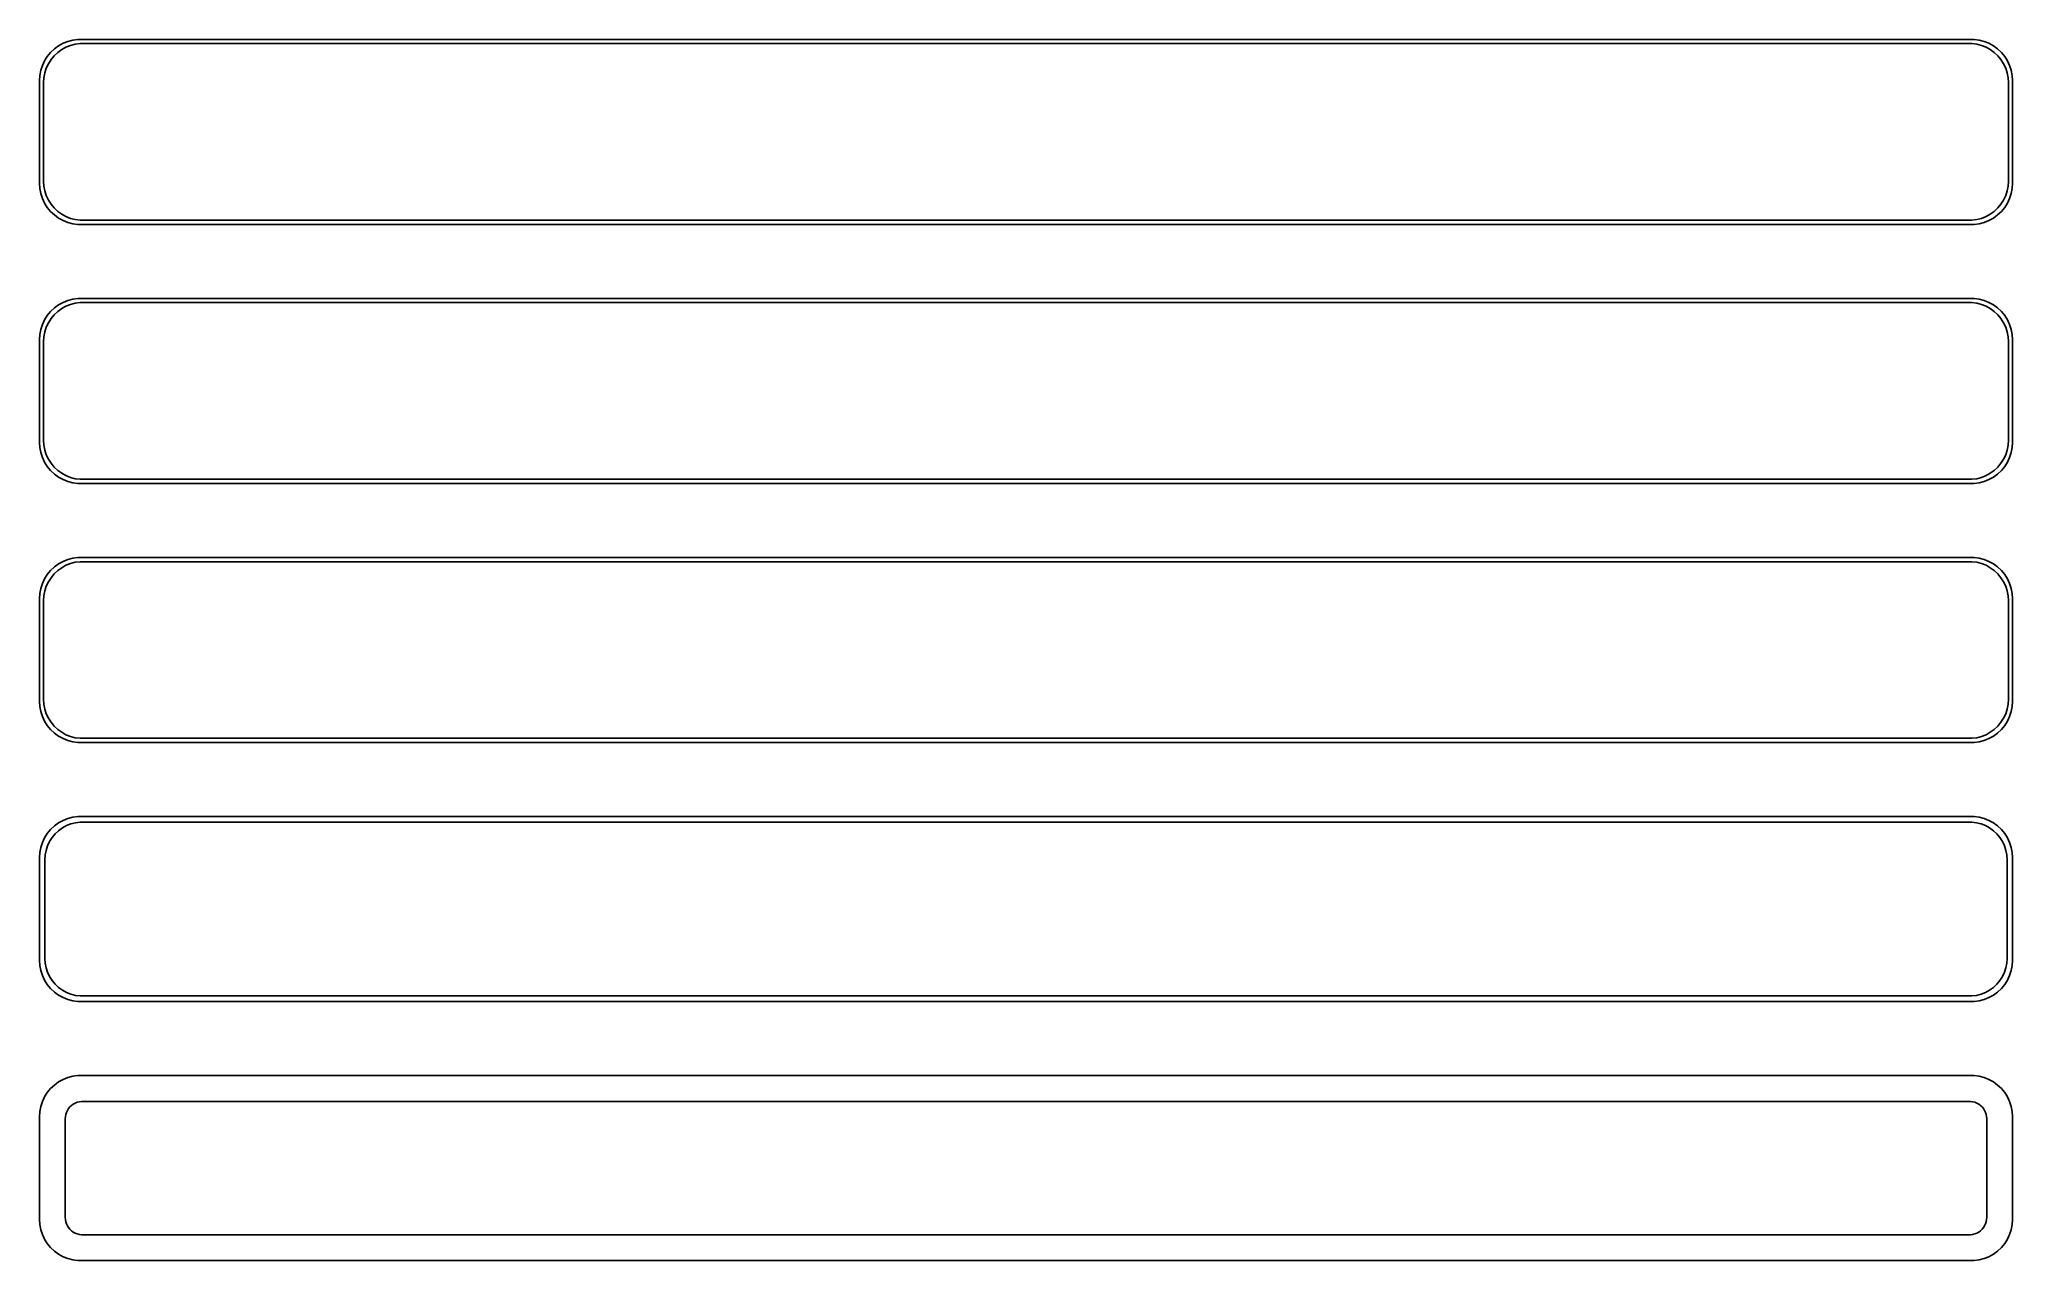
# Model space of a CAD drawing. Header units: metres. Extents: x -120 to 120, y 146 to 295.
import ezdxf

# ---------------------------------------------------------------- set-up
doc = ezdxf.new("R2010")
doc.units = ezdxf.units.M

msp = doc.modelspace()

# ---------------------------------------------------------------- linework, layer by layer
for p, q in [((-118.645, 293.173), (-119.045, 292.689)), ((-118.187, 293.603), (-118.645, 293.173)), ((-118.213, 292.752), (-117.778, 293.16)), ((-117.679, 293.972), (-118.187, 293.603)), ((-117.778, 293.16), (-117.295, 293.511)), ((-117.129, 294.274), (-117.679, 293.972)), ((-117.295, 293.511), (-116.772, 293.798)), ((-116.545, 294.505), (-117.129, 294.274)), ((-116.772, 293.798), (-116.218, 294.018)), ((-115.937, 294.661), (-116.545, 294.505)), ((-116.218, 294.018), (-115.64, 294.166)), ((-115.314, 294.74), (-115.937, 294.661)), ((-115.64, 294.166), (-115.048, 294.241)), ((115.314, 294.74), (-115.314, 294.74)), ((-115.048, 294.241), (115.048, 294.241)), ((115.048, 294.241), (115.64, 294.166)), ((115.937, 294.661), (115.314, 294.74)), ((115.64, 294.166), (116.218, 294.018)), ((116.545, 294.505), (115.937, 294.661)), ((116.218, 294.018), (116.772, 293.798)), ((117.129, 294.274), (116.545, 294.505)), ((116.772, 293.798), (117.295, 293.511)), ((117.679, 293.972), (117.129, 294.274)), ((117.295, 293.511), (117.778, 293.16)), ((118.187, 293.603), (117.679, 293.972)), ((117.778, 293.16), (118.213, 292.752)), ((118.645, 293.173), (118.187, 293.603)), ((119.045, 292.689), (118.645, 293.173)), ((-119.843, 290.993), (-119.961, 290.377)), ((-119.649, 291.591), (-119.843, 290.993)), ((-119.382, 292.159), (-119.649, 291.591)), ((-119.463, 290.095), (-119.351, 290.681)), ((-119.045, 292.689), (-119.382, 292.159)), ((-119.351, 290.681), (-119.166, 291.249)), ((-119.166, 291.249), (-118.912, 291.788)), ((-118.912, 291.788), (-118.593, 292.292)), ((-118.593, 292.292), (-118.213, 292.752)), ((118.213, 292.752), (118.593, 292.292)), ((118.593, 292.292), (118.912, 291.788)), ((118.912, 291.788), (119.166, 291.249)), ((119.382, 292.159), (119.045, 292.689)), ((119.166, 291.249), (119.351, 290.681)), ((119.351, 290.681), (119.463, 290.095)), ((119.649, 291.591), (119.382, 292.159)), ((119.843, 290.993), (119.649, 291.591)), ((119.961, 290.377), (119.843, 290.993)), ((-119.961, 290.377), (-120, 289.75)), ((-120, 289.75), (-120, 277.25)), ((-119.5, 289.5), (-119.463, 290.095)), ((-119.5, 277.5), (-119.5, 289.5)), ((119.463, 290.095), (119.5, 289.5)), ((119.5, 289.5), (119.5, 277.5)), ((120, 289.75), (119.961, 290.377)), ((120, 277.25), (120, 289.75)), ((-120, 277.25), (-119.961, 276.623)), ((-119.961, 276.623), (-119.843, 276.007)), ((-119.843, 276.007), (-119.649, 275.409)), ((-119.463, 276.905), (-119.5, 277.5)), ((-119.351, 276.319), (-119.463, 276.905)), ((-119.166, 275.751), (-119.351, 276.319)), ((119.351, 276.319), (119.166, 275.751)), ((119.463, 276.905), (119.351, 276.319)), ((119.5, 277.5), (119.463, 276.905)), ((119.649, 275.409), (119.843, 276.007)), ((119.843, 276.007), (119.961, 276.623)), ((119.961, 276.623), (120, 277.25)), ((-119.649, 275.409), (-119.382, 274.841)), ((-119.382, 274.841), (-119.045, 274.311)), ((-118.912, 275.212), (-119.166, 275.751)), ((-119.045, 274.311), (-118.645, 273.827)), ((-118.593, 274.708), (-118.912, 275.212)), ((-118.645, 273.827), (-118.187, 273.397)), ((-118.213, 274.248), (-118.593, 274.708)), ((-117.778, 273.84), (-118.213, 274.248)), ((-117.295, 273.489), (-117.778, 273.84)), ((117.778, 273.84), (117.295, 273.489)), ((118.213, 274.248), (117.778, 273.84)), ((118.187, 273.397), (118.645, 273.827)), ((118.593, 274.708), (118.213, 274.248)), ((118.912, 275.212), (118.593, 274.708)), ((118.645, 273.827), (119.045, 274.311)), ((119.166, 275.751), (118.912, 275.212)), ((119.045, 274.311), (119.382, 274.841)), ((119.382, 274.841), (119.649, 275.409)), ((-118.187, 273.397), (-117.679, 273.028)), ((-117.679, 273.028), (-117.129, 272.726)), ((-116.772, 273.202), (-117.295, 273.489)), ((-117.129, 272.726), (-116.545, 272.495)), ((-116.218, 272.982), (-116.772, 273.202)), ((-116.545, 272.495), (-115.937, 272.339)), ((-115.64, 272.834), (-116.218, 272.982)), ((-115.937, 272.339), (-115.314, 272.26)), ((-115.048, 272.759), (-115.64, 272.834)), ((-115.314, 272.26), (115.314, 272.26)), ((115.048, 272.759), (-115.048, 272.759)), ((115.64, 272.834), (115.048, 272.759)), ((115.314, 272.26), (115.937, 272.339)), ((116.218, 272.982), (115.64, 272.834)), ((115.937, 272.339), (116.545, 272.495)), ((116.772, 273.202), (116.218, 272.982)), ((116.545, 272.495), (117.129, 272.726)), ((117.295, 273.489), (116.772, 273.202)), ((117.129, 272.726), (117.679, 273.028)), ((117.679, 273.028), (118.187, 273.397)), ((-118.645, 261.673), (-119.045, 261.189)), ((-118.187, 262.103), (-118.645, 261.673)), ((-118.213, 261.252), (-117.778, 261.66)), ((-117.679, 262.472), (-118.187, 262.103)), ((-117.778, 261.66), (-117.295, 262.011)), ((-117.129, 262.774), (-117.679, 262.472)), ((-117.295, 262.011), (-116.772, 262.298)), ((-116.545, 263.005), (-117.129, 262.774)), ((-116.772, 262.298), (-116.218, 262.518)), ((-115.937, 263.161), (-116.545, 263.005)), ((-116.218, 262.518), (-115.64, 262.666)), ((-115.314, 263.24), (-115.937, 263.161)), ((-115.64, 262.666), (-115.048, 262.741)), ((115.314, 263.24), (-115.314, 263.24)), ((-115.048, 262.741), (115.048, 262.741)), ((115.048, 262.741), (115.64, 262.666)), ((115.937, 263.161), (115.314, 263.24)), ((115.64, 262.666), (116.218, 262.518)), ((116.545, 263.005), (115.937, 263.161)), ((116.218, 262.518), (116.772, 262.298)), ((117.129, 262.774), (116.545, 263.005)), ((116.772, 262.298), (117.295, 262.011)), ((117.679, 262.472), (117.129, 262.774)), ((117.295, 262.011), (117.778, 261.66)), ((118.187, 262.103), (117.679, 262.472)), ((117.778, 261.66), (118.213, 261.252)), ((118.645, 261.673), (118.187, 262.103)), ((119.045, 261.189), (118.645, 261.673)), ((-119.843, 259.493), (-119.961, 258.877)), ((-119.649, 260.091), (-119.843, 259.493)), ((-119.382, 260.659), (-119.649, 260.091)), ((-119.045, 261.189), (-119.382, 260.659)), ((-119.351, 259.181), (-119.166, 259.749)), ((-119.166, 259.749), (-118.912, 260.288)), ((-118.912, 260.288), (-118.593, 260.792)), ((-118.593, 260.792), (-118.213, 261.252)), ((118.213, 261.252), (118.593, 260.792)), ((118.593, 260.792), (118.912, 260.288)), ((118.912, 260.288), (119.166, 259.749)), ((119.382, 260.659), (119.045, 261.189)), ((119.166, 259.749), (119.351, 259.181)), ((119.649, 260.091), (119.382, 260.659)), ((119.843, 259.493), (119.649, 260.091)), ((119.961, 258.877), (119.843, 259.493)), ((-119.961, 258.877), (-120, 258.25)), ((-120, 258.25), (-120, 245.75)), ((-119.5, 258), (-119.463, 258.595)), ((-119.5, 246), (-119.5, 258)), ((-119.463, 258.595), (-119.351, 259.181)), ((119.351, 259.181), (119.463, 258.595)), ((119.463, 258.595), (119.5, 258)), ((119.5, 258), (119.5, 246)), ((120, 258.25), (119.961, 258.877)), ((120, 245.75), (120, 258.25)), ((-120, 245.75), (-119.961, 245.123)), ((-119.961, 245.123), (-119.843, 244.507)), ((-119.463, 245.405), (-119.5, 246)), ((-119.351, 244.819), (-119.463, 245.405)), ((-119.166, 244.251), (-119.351, 244.819)), ((119.351, 244.819), (119.166, 244.251)), ((119.463, 245.405), (119.351, 244.819)), ((119.5, 246), (119.463, 245.405)), ((119.843, 244.507), (119.961, 245.123)), ((119.961, 245.123), (120, 245.75)), ((-119.843, 244.507), (-119.649, 243.909)), ((-119.649, 243.909), (-119.382, 243.341)), ((-119.382, 243.341), (-119.045, 242.811)), ((-118.912, 243.712), (-119.166, 244.251)), ((-119.045, 242.811), (-118.645, 242.327)), ((-118.593, 243.208), (-118.912, 243.712)), ((-118.213, 242.748), (-118.593, 243.208)), ((-117.778, 242.34), (-118.213, 242.748)), ((118.213, 242.748), (117.778, 242.34)), ((118.593, 243.208), (118.213, 242.748)), ((118.912, 243.712), (118.593, 243.208)), ((118.645, 242.327), (119.045, 242.811)), ((119.166, 244.251), (118.912, 243.712)), ((119.045, 242.811), (119.382, 243.341)), ((119.382, 243.341), (119.649, 243.909)), ((119.649, 243.909), (119.843, 244.507)), ((-118.645, 242.327), (-118.187, 241.897)), ((-118.187, 241.897), (-117.679, 241.528)), ((-117.295, 241.989), (-117.778, 242.34)), ((-117.679, 241.528), (-117.129, 241.226)), ((-116.772, 241.702), (-117.295, 241.989)), ((-117.129, 241.226), (-116.545, 240.995)), ((-116.218, 241.482), (-116.772, 241.702)), ((-116.545, 240.995), (-115.937, 240.839)), ((-115.64, 241.334), (-116.218, 241.482)), ((-115.937, 240.839), (-115.314, 240.76)), ((-115.048, 241.259), (-115.64, 241.334)), ((-115.314, 240.76), (115.314, 240.76)), ((115.048, 241.259), (-115.048, 241.259)), ((115.64, 241.334), (115.048, 241.259)), ((115.314, 240.76), (115.937, 240.839)), ((116.218, 241.482), (115.64, 241.334)), ((115.937, 240.839), (116.545, 240.995)), ((116.772, 241.702), (116.218, 241.482)), ((116.545, 240.995), (117.129, 241.226)), ((117.295, 241.989), (116.772, 241.702)), ((117.129, 241.226), (117.679, 241.528)), ((117.778, 242.34), (117.295, 241.989)), ((117.679, 241.528), (118.187, 241.897)), ((118.187, 241.897), (118.645, 242.327)), ((-118.187, 230.603), (-118.645, 230.173)), ((-117.679, 230.972), (-118.187, 230.603)), ((-117.778, 230.16), (-117.295, 230.511)), ((-117.129, 231.274), (-117.679, 230.972)), ((-117.295, 230.511), (-116.772, 230.798)), ((-116.545, 231.505), (-117.129, 231.274)), ((-116.772, 230.798), (-116.218, 231.018)), ((-115.937, 231.661), (-116.545, 231.505)), ((-116.218, 231.018), (-115.64, 231.166)), ((-115.314, 231.74), (-115.937, 231.661)), ((-115.64, 231.166), (-115.048, 231.241)), ((115.314, 231.74), (-115.314, 231.74)), ((-115.048, 231.241), (115.048, 231.241)), ((115.048, 231.241), (115.64, 231.166)), ((115.937, 231.661), (115.314, 231.74)), ((115.64, 231.166), (116.218, 231.018)), ((116.545, 231.505), (115.937, 231.661)), ((116.218, 231.018), (116.772, 230.798)), ((117.129, 231.274), (116.545, 231.505)), ((116.772, 230.798), (117.295, 230.511)), ((117.679, 230.972), (117.129, 231.274)), ((117.295, 230.511), (117.778, 230.16)), ((118.187, 230.603), (117.679, 230.972)), ((118.645, 230.173), (118.187, 230.603)), ((-119.649, 228.591), (-119.843, 227.993)), ((-119.382, 229.159), (-119.649, 228.591)), ((-119.045, 229.689), (-119.382, 229.159)), ((-119.351, 227.681), (-119.166, 228.249)), ((-119.166, 228.249), (-118.912, 228.788)), ((-118.645, 230.173), (-119.045, 229.689)), ((-118.912, 228.788), (-118.593, 229.292)), ((-118.593, 229.292), (-118.213, 229.752)), ((-118.213, 229.752), (-117.778, 230.16)), ((117.778, 230.16), (118.213, 229.752)), ((118.213, 229.752), (118.593, 229.292)), ((118.593, 229.292), (118.912, 228.788)), ((119.045, 229.689), (118.645, 230.173)), ((118.912, 228.788), (119.166, 228.249)), ((119.382, 229.159), (119.045, 229.689)), ((119.166, 228.249), (119.351, 227.681)), ((119.649, 228.591), (119.382, 229.159)), ((119.843, 227.993), (119.649, 228.591)), ((-119.961, 227.377), (-120, 226.75)), ((-120, 226.75), (-120, 214.25)), ((-119.843, 227.993), (-119.961, 227.377)), ((-119.5, 226.5), (-119.463, 227.095)), ((-119.5, 214.5), (-119.5, 226.5)), ((-119.463, 227.095), (-119.351, 227.681)), ((119.351, 227.681), (119.463, 227.095)), ((119.463, 227.095), (119.5, 226.5)), ((119.5, 226.5), (119.5, 214.5)), ((119.961, 227.377), (119.843, 227.993)), ((120, 226.75), (119.961, 227.377)), ((120, 214.25), (120, 226.75)), ((-120, 214.25), (-119.961, 213.623)), ((-119.961, 213.623), (-119.843, 213.007)), ((-119.463, 213.905), (-119.5, 214.5)), ((-119.351, 213.319), (-119.463, 213.905)), ((119.463, 213.905), (119.351, 213.319)), ((119.5, 214.5), (119.463, 213.905)), ((119.843, 213.007), (119.961, 213.623)), ((119.961, 213.623), (120, 214.25)), ((-119.843, 213.007), (-119.649, 212.409)), ((-119.649, 212.409), (-119.382, 211.841)), ((-119.382, 211.841), (-119.045, 211.311)), ((-119.166, 212.751), (-119.351, 213.319)), ((-118.912, 212.212), (-119.166, 212.751)), ((-119.045, 211.311), (-118.645, 210.827)), ((-118.593, 211.708), (-118.912, 212.212)), ((-118.213, 211.248), (-118.593, 211.708)), ((-117.778, 210.84), (-118.213, 211.248)), ((118.213, 211.248), (117.778, 210.84)), ((118.593, 211.708), (118.213, 211.248)), ((118.912, 212.212), (118.593, 211.708)), ((118.645, 210.827), (119.045, 211.311)), ((119.166, 212.751), (118.912, 212.212)), ((119.045, 211.311), (119.382, 211.841)), ((119.351, 213.319), (119.166, 212.751)), ((119.382, 211.841), (119.649, 212.409)), ((119.649, 212.409), (119.843, 213.007)), ((-118.645, 210.827), (-118.187, 210.397)), ((-118.187, 210.397), (-117.679, 210.028)), ((-117.295, 210.489), (-117.778, 210.84)), ((-117.679, 210.028), (-117.129, 209.726)), ((-116.772, 210.202), (-117.295, 210.489)), ((-117.129, 209.726), (-116.545, 209.495)), ((-116.218, 209.982), (-116.772, 210.202)), ((-116.545, 209.495), (-115.937, 209.339)), ((-115.64, 209.834), (-116.218, 209.982)), ((-115.937, 209.339), (-115.314, 209.26)), ((-115.048, 209.759), (-115.64, 209.834)), ((-115.314, 209.26), (115.314, 209.26)), ((115.048, 209.759), (-115.048, 209.759)), ((115.64, 209.834), (115.048, 209.759)), ((115.314, 209.26), (115.937, 209.339)), ((116.218, 209.982), (115.64, 209.834)), ((115.937, 209.339), (116.545, 209.495)), ((116.772, 210.202), (116.218, 209.982)), ((116.545, 209.495), (117.129, 209.726)), ((117.295, 210.489), (116.772, 210.202)), ((117.129, 209.726), (117.679, 210.028)), ((117.778, 210.84), (117.295, 210.489)), ((117.679, 210.028), (118.187, 210.397)), ((118.187, 210.397), (118.645, 210.827)), ((-117.679, 199.472), (-118.187, 199.103)), ((-117.129, 199.774), (-117.679, 199.472)), ((-116.545, 200.005), (-117.129, 199.774)), ((-116.699, 199.143), (-116.165, 199.354)), ((-115.937, 200.161), (-116.545, 200.005)), ((-116.165, 199.354), (-115.608, 199.497)), ((-115.314, 200.24), (-115.937, 200.161)), ((-115.608, 199.497), (-115.037, 199.569)), ((115.314, 200.24), (-115.314, 200.24)), ((-115.037, 199.569), (115.037, 199.569)), ((115.037, 199.569), (115.608, 199.497)), ((115.937, 200.161), (115.314, 200.24)), ((115.608, 199.497), (116.165, 199.354)), ((116.545, 200.005), (115.937, 200.161)), ((116.165, 199.354), (116.699, 199.143)), ((117.129, 199.774), (116.545, 200.005)), ((117.679, 199.472), (117.129, 199.774)), ((118.187, 199.103), (117.679, 199.472)), ((-119.649, 197.091), (-119.843, 196.493)), ((-119.382, 197.659), (-119.649, 197.091)), ((-119.045, 198.189), (-119.382, 197.659)), ((-118.645, 198.673), (-119.045, 198.189)), ((-119.007, 196.685), (-118.762, 197.206)), ((-118.762, 197.206), (-118.454, 197.691)), ((-118.187, 199.103), (-118.645, 198.673)), ((-118.454, 197.691), (-118.088, 198.134)), ((-118.088, 198.134), (-117.668, 198.528)), ((-117.668, 198.528), (-117.203, 198.866)), ((-117.203, 198.866), (-116.699, 199.143)), ((116.699, 199.143), (117.203, 198.866)), ((117.203, 198.866), (117.668, 198.528)), ((117.668, 198.528), (118.088, 198.134)), ((118.088, 198.134), (118.454, 197.691)), ((118.645, 198.673), (118.187, 199.103)), ((118.454, 197.691), (118.762, 197.206)), ((119.045, 198.189), (118.645, 198.673)), ((118.762, 197.206), (119.007, 196.685)), ((119.382, 197.659), (119.045, 198.189)), ((119.649, 197.091), (119.382, 197.659)), ((119.843, 196.493), (119.649, 197.091)), ((-119.961, 195.877), (-120, 195.25)), ((-120, 195.25), (-120, 182.75)), ((-119.843, 196.493), (-119.961, 195.877)), ((-119.328, 195), (-119.292, 195.574)), ((-119.328, 183), (-119.328, 195)), ((-119.292, 195.574), (-119.185, 196.139)), ((-119.185, 196.139), (-119.007, 196.685)), ((119.007, 196.685), (119.185, 196.139)), ((119.185, 196.139), (119.292, 195.574)), ((119.292, 195.574), (119.328, 195)), ((119.328, 195), (119.328, 183)), ((119.961, 195.877), (119.843, 196.493)), ((120, 195.25), (119.961, 195.877)), ((120, 182.75), (120, 195.25)), ((-120, 182.75), (-119.961, 182.123)), ((-119.292, 182.426), (-119.328, 183)), ((-119.185, 181.861), (-119.292, 182.426)), ((119.292, 182.426), (119.185, 181.861)), ((119.328, 183), (119.292, 182.426)), ((119.961, 182.123), (120, 182.75)), ((-119.961, 182.123), (-119.843, 181.507)), ((-119.843, 181.507), (-119.649, 180.909)), ((-119.649, 180.909), (-119.382, 180.341)), ((-119.382, 180.341), (-119.045, 179.811)), ((-119.007, 181.315), (-119.185, 181.861)), ((-118.762, 180.794), (-119.007, 181.315)), ((-118.454, 180.309), (-118.762, 180.794)), ((-118.088, 179.866), (-118.454, 180.309)), ((118.454, 180.309), (118.088, 179.866)), ((118.762, 180.794), (118.454, 180.309)), ((119.007, 181.315), (118.762, 180.794)), ((119.185, 181.861), (119.007, 181.315)), ((119.045, 179.811), (119.382, 180.341)), ((119.382, 180.341), (119.649, 180.909)), ((119.649, 180.909), (119.843, 181.507)), ((119.843, 181.507), (119.961, 182.123)), ((-119.045, 179.811), (-118.645, 179.327)), ((-118.645, 179.327), (-118.187, 178.897)), ((-118.187, 178.897), (-117.679, 178.528)), ((-117.668, 179.472), (-118.088, 179.866)), ((-117.679, 178.528), (-117.129, 178.226)), ((-117.203, 179.134), (-117.668, 179.472)), ((-116.699, 178.857), (-117.203, 179.134)), ((-117.129, 178.226), (-116.545, 177.995)), ((-116.165, 178.646), (-116.699, 178.857)), ((-116.545, 177.995), (-115.937, 177.839)), ((-115.608, 178.503), (-116.165, 178.646)), ((-115.937, 177.839), (-115.314, 177.76)), ((-115.037, 178.431), (-115.608, 178.503)), ((-115.314, 177.76), (115.314, 177.76)), ((115.037, 178.431), (-115.037, 178.431)), ((115.608, 178.503), (115.037, 178.431)), ((115.314, 177.76), (115.937, 177.839)), ((116.165, 178.646), (115.608, 178.503)), ((115.937, 177.839), (116.545, 177.995)), ((116.699, 178.857), (116.165, 178.646)), ((116.545, 177.995), (117.129, 178.226)), ((117.203, 179.134), (116.699, 178.857)), ((117.129, 178.226), (117.679, 178.528)), ((117.668, 179.472), (117.203, 179.134)), ((118.088, 179.866), (117.668, 179.472)), ((117.679, 178.528), (118.187, 178.897)), ((118.187, 178.897), (118.645, 179.327)), ((118.645, 179.327), (119.045, 179.811)), ((-117.129, 168.274), (-117.679, 167.972)), ((-116.545, 168.505), (-117.129, 168.274)), ((-115.937, 168.661), (-116.545, 168.505)), ((-115.314, 168.74), (-115.937, 168.661)), ((115.314, 168.74), (-115.314, 168.74)), ((115.937, 168.661), (115.314, 168.74)), ((116.545, 168.505), (115.937, 168.661)), ((117.129, 168.274), (116.545, 168.505)), ((117.679, 167.972), (117.129, 168.274)), ((-119.382, 166.159), (-119.649, 165.591)), ((-119.045, 166.689), (-119.382, 166.159)), ((-118.645, 167.173), (-119.045, 166.689)), ((-118.187, 167.603), (-118.645, 167.173)), ((-117.679, 167.972), (-118.187, 167.603)), ((-115.145, 165.572), (-114.882, 165.605)), ((-114.882, 165.605), (114.882, 165.605)), ((114.882, 165.605), (115.145, 165.572)), ((118.187, 167.603), (117.679, 167.972)), ((118.645, 167.173), (118.187, 167.603)), ((119.045, 166.689), (118.645, 167.173)), ((119.382, 166.159), (119.045, 166.689)), ((119.649, 165.591), (119.382, 166.159)), ((-119.961, 164.377), (-120, 163.75)), ((-120, 163.75), (-120, 151.25)), ((-119.843, 164.993), (-119.961, 164.377)), ((-119.649, 165.591), (-119.843, 164.993)), ((-116.86, 163.5), (-116.843, 163.764)), ((-116.86, 151.5), (-116.86, 163.5)), ((-116.843, 163.764), (-116.793, 164.025)), ((-116.793, 164.025), (-116.711, 164.277)), ((-116.711, 164.277), (-116.599, 164.516)), ((-116.599, 164.516), (-116.457, 164.74)), ((-116.457, 164.74), (-116.288, 164.944)), ((-116.288, 164.944), (-116.095, 165.125)), ((-116.095, 165.125), (-115.88, 165.281)), ((-115.88, 165.281), (-115.648, 165.409)), ((-115.648, 165.409), (-115.402, 165.506)), ((-115.402, 165.506), (-115.145, 165.572)), ((115.145, 165.572), (115.402, 165.506)), ((115.402, 165.506), (115.648, 165.409)), ((115.648, 165.409), (115.88, 165.281)), ((115.88, 165.281), (116.095, 165.125)), ((116.095, 165.125), (116.288, 164.944)), ((116.288, 164.944), (116.457, 164.74)), ((116.457, 164.74), (116.599, 164.516)), ((116.599, 164.516), (116.711, 164.277)), ((116.711, 164.277), (116.793, 164.025)), ((116.793, 164.025), (116.843, 163.764)), ((116.843, 163.764), (116.86, 163.5)), ((116.86, 163.5), (116.86, 151.5)), ((119.843, 164.993), (119.649, 165.591)), ((119.961, 164.377), (119.843, 164.993)), ((120, 163.75), (119.961, 164.377)), ((120, 151.25), (120, 163.75)), ((-120, 151.25), (-119.961, 150.623)), ((-116.843, 151.236), (-116.86, 151.5)), ((-116.793, 150.975), (-116.843, 151.236)), ((116.843, 151.236), (116.793, 150.975)), ((116.86, 151.5), (116.843, 151.236)), ((119.961, 150.623), (120, 151.25)), ((-119.961, 150.623), (-119.843, 150.007)), ((-119.843, 150.007), (-119.649, 149.409)), ((-119.649, 149.409), (-119.382, 148.841)), ((-119.382, 148.841), (-119.045, 148.311)), ((-116.711, 150.723), (-116.793, 150.975)), ((-116.599, 150.484), (-116.711, 150.723)), ((-116.457, 150.26), (-116.599, 150.484)), ((-116.288, 150.056), (-116.457, 150.26)), ((-116.095, 149.875), (-116.288, 150.056)), ((-115.88, 149.719), (-116.095, 149.875)), ((-115.648, 149.591), (-115.88, 149.719)), ((-115.402, 149.494), (-115.648, 149.591)), ((-115.145, 149.428), (-115.402, 149.494)), ((-114.882, 149.395), (-115.145, 149.428)), ((114.882, 149.395), (-114.882, 149.395)), ((115.145, 149.428), (114.882, 149.395)), ((115.402, 149.494), (115.145, 149.428)), ((115.648, 149.591), (115.402, 149.494)), ((115.88, 149.719), (115.648, 149.591)), ((116.095, 149.875), (115.88, 149.719)), ((116.288, 150.056), (116.095, 149.875)), ((116.457, 150.26), (116.288, 150.056)), ((116.599, 150.484), (116.457, 150.26)), ((116.711, 150.723), (116.599, 150.484)), ((116.793, 150.975), (116.711, 150.723)), ((119.045, 148.311), (119.382, 148.841)), ((119.382, 148.841), (119.649, 149.409)), ((119.649, 149.409), (119.843, 150.007)), ((119.843, 150.007), (119.961, 150.623)), ((-119.045, 148.311), (-118.645, 147.827)), ((-118.645, 147.827), (-118.187, 147.397)), ((-118.187, 147.397), (-117.679, 147.028)), ((-117.679, 147.028), (-117.129, 146.726)), ((-117.129, 146.726), (-116.545, 146.495)), ((-116.545, 146.495), (-115.937, 146.339)), ((115.937, 146.339), (116.545, 146.495)), ((116.545, 146.495), (117.129, 146.726)), ((117.129, 146.726), (117.679, 147.028)), ((117.679, 147.028), (118.187, 147.397)), ((118.187, 147.397), (118.645, 147.827)), ((118.645, 147.827), (119.045, 148.311)), ((-115.937, 146.339), (-115.314, 146.26)), ((-115.314, 146.26), (115.314, 146.26)), ((115.314, 146.26), (115.937, 146.339))]:
    msp.add_line(p, q)

doc.saveas('drawing.dxf')
